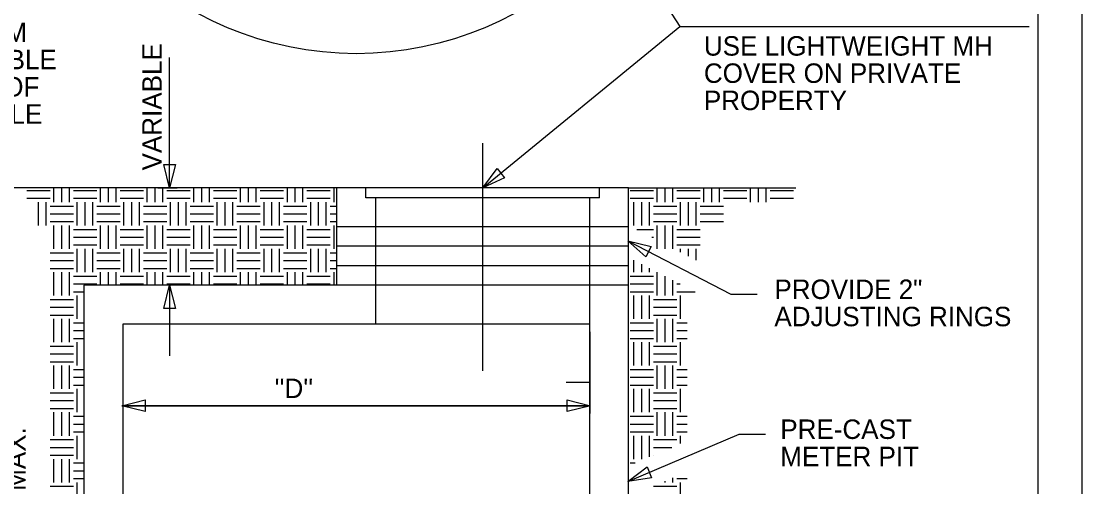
# Model space of a CAD drawing. Extents: x -0.8 to 7.7, y -0.5 to 10.5.
# Drawn here: x 2.07 to 7.53, y 3.12 to 5.51 of the extents above; entities that cross this region are included whole.
import ezdxf

# ---------------------------------------------------------------- set-up
doc = ezdxf.new("R2010")
doc.units = 0
for name, color, linetype in [('Level 3', 7, 'Continuous'), ('Level 5', 7, 'Continuous'), ('Level 63', 7, 'Continuous')]:
    doc.layers.add(name, color=color, linetype=linetype)

msp = doc.modelspace()

# ---------------------------------------------------------------- linework, layer by layer
at = {"layer": 'Level 3'}
msp.add_line((7.3, 9.9), (7.3, 0), dxfattribs=at)
at = {"layer": 'Level 5'}
for p, q in [((4.4453, 4.6542), (5.4596, 5.4844)), ((2.8353, 4.6542), (2.8353, 5.3242)), ((4.4453, 3.7142), (4.4453, 4.8842)), ((3.6953, 4.6542), (1.7653, 4.6542)), ((2.101, 4.641), (2.221, 4.641)), ((2.241, 4.581), (2.241, 4.6542)), ((2.281, 4.581), (2.281, 4.6542)), ((2.321, 4.581), (2.321, 4.6542)), ((2.341, 4.641), (2.461, 4.641)), ((2.481, 4.581), (2.481, 4.6542)), ((2.521, 4.581), (2.521, 4.6542)), ((2.561, 4.581), (2.561, 4.6542)), ((2.581, 4.641), (2.701, 4.641)), ((2.721, 4.581), (2.721, 4.6542)), ((2.761, 4.581), (2.761, 4.6542)), ((2.7753, 4.6542), (2.8753, 4.6542)), ((2.801, 4.581), (2.801, 4.6542)), ((2.821, 4.641), (2.941, 4.641)), ((2.961, 4.581), (2.961, 4.6542)), ((3.001, 4.581), (3.001, 4.6542)), ((3.041, 4.581), (3.041, 4.6542)), ((3.061, 4.641), (3.181, 4.641)), ((3.201, 4.581), (3.201, 4.6542)), ((3.241, 4.581), (3.241, 4.6542)), ((3.281, 4.581), (3.281, 4.6542)), ((3.301, 4.641), (3.421, 4.641)), ((3.441, 4.581), (3.441, 4.6542)), ((3.481, 4.581), (3.481, 4.6542)), ((3.521, 4.581), (3.521, 4.6542)), ((3.541, 4.641), (3.661, 4.641)), ((3.681, 4.581), (3.681, 4.6542)), ((5.1953, 4.6542), (3.6953, 4.6542)), ((3.6953, 4.1542), (3.6953, 4.6542)), ((3.8453, 4.6042), (3.8453, 4.6542)), ((5.0453, 4.6042), (5.0453, 4.6542)), ((5.1953, 4.6542), (6.0553, 4.6542)), ((5.1953, 1.2542), (5.1953, 4.6542)), ((5.2028, 4.641), (5.3228, 4.641)), ((5.3428, 4.581), (5.3428, 4.6542)), ((5.3828, 4.581), (5.3828, 4.6542)), ((5.4228, 4.581), (5.4228, 4.6542)), ((5.4428, 4.641), (5.5628, 4.641)), ((5.5828, 4.581), (5.5828, 4.6542)), ((5.6228, 4.581), (5.6228, 4.6542)), ((5.6628, 4.581), (5.6628, 4.6542)), ((5.6828, 4.641), (5.8028, 4.641)), ((5.8228, 4.581), (5.8228, 4.6542)), ((5.8628, 4.581), (5.8628, 4.6542)), ((5.9028, 4.581), (5.9028, 4.6542)), ((5.9228, 4.641), (6.0428, 4.641)), ((2.101, 4.601), (2.221, 4.601)), ((2.161, 4.461), (2.161, 4.581)), ((2.201, 4.461), (2.201, 4.581)), ((2.341, 4.601), (2.461, 4.601)), ((2.361, 4.461), (2.361, 4.581)), ((2.401, 4.461), (2.401, 4.581)), ((2.441, 4.461), (2.441, 4.581)), ((2.581, 4.601), (2.701, 4.601)), ((2.601, 4.461), (2.601, 4.581)), ((2.641, 4.461), (2.641, 4.581)), ((2.681, 4.461), (2.681, 4.581)), ((2.821, 4.601), (2.941, 4.601)), ((2.841, 4.461), (2.841, 4.581)), ((2.881, 4.461), (2.881, 4.581)), ((2.921, 4.461), (2.921, 4.581)), ((3.061, 4.601), (3.181, 4.601)), ((3.081, 4.461), (3.081, 4.581)), ((3.121, 4.461), (3.121, 4.581)), ((3.161, 4.461), (3.161, 4.581)), ((3.301, 4.601), (3.421, 4.601)), ((3.321, 4.461), (3.321, 4.581)), ((3.361, 4.461), (3.361, 4.581)), ((3.401, 4.461), (3.401, 4.581)), ((3.541, 4.601), (3.661, 4.601)), ((3.561, 4.461), (3.561, 4.581)), ((3.601, 4.461), (3.601, 4.581)), ((3.641, 4.461), (3.641, 4.581)), ((5.0453, 4.6042), (3.8453, 4.6042)), ((3.8953, 3.9542), (3.8953, 4.6042)), ((4.9953, 1.2542), (4.9953, 4.6042)), ((5.2028, 4.601), (5.3228, 4.601)), ((5.2228, 4.461), (5.2228, 4.581)), ((5.2628, 4.461), (5.2628, 4.581)), ((5.3028, 4.461), (5.3028, 4.581)), ((5.4428, 4.601), (5.5628, 4.601)), ((5.4628, 4.461), (5.4628, 4.581)), ((5.5028, 4.461), (5.5028, 4.581)), ((5.5428, 4.461), (5.5428, 4.581)), ((5.6828, 4.601), (5.8028, 4.601)), ((5.9228, 4.601), (6.0428, 4.601)), ((2.221, 4.561), (2.341, 4.561)), ((2.461, 4.561), (2.581, 4.561)), ((2.701, 4.561), (2.821, 4.561)), ((2.941, 4.561), (3.061, 4.561)), ((3.181, 4.561), (3.301, 4.561)), ((3.421, 4.561), (3.541, 4.561)), ((3.661, 4.561), (3.6953, 4.561)), ((5.3228, 4.561), (5.4428, 4.561)), ((5.5628, 4.561), (5.6828, 4.561)), ((2.221, 4.521), (2.341, 4.521)), ((2.221, 4.481), (2.341, 4.481)), ((2.461, 4.521), (2.581, 4.521)), ((2.461, 4.481), (2.581, 4.481)), ((2.701, 4.521), (2.821, 4.521)), ((2.701, 4.481), (2.821, 4.481)), ((2.941, 4.521), (3.061, 4.521)), ((2.941, 4.481), (3.061, 4.481)), ((3.181, 4.521), (3.301, 4.521)), ((3.181, 4.481), (3.301, 4.481)), ((3.421, 4.521), (3.541, 4.521)), ((3.421, 4.481), (3.541, 4.481)), ((3.661, 4.521), (3.6953, 4.521)), ((3.661, 4.481), (3.6953, 4.481)), ((5.3228, 4.521), (5.4428, 4.521)), ((5.3228, 4.481), (5.4428, 4.481)), ((5.5628, 4.521), (5.6828, 4.521)), ((5.5628, 4.481), (5.6828, 4.481)), ((2.241, 4.341), (2.241, 4.461)), ((2.281, 4.341), (2.281, 4.461)), ((2.321, 4.341), (2.321, 4.461)), ((2.341, 4.441), (2.461, 4.441)), ((2.481, 4.341), (2.481, 4.461)), ((2.521, 4.341), (2.521, 4.461)), ((2.561, 4.341), (2.561, 4.461)), ((2.581, 4.441), (2.701, 4.441)), ((2.721, 4.341), (2.721, 4.461)), ((2.761, 4.341), (2.761, 4.461)), ((2.801, 4.341), (2.801, 4.461)), ((2.821, 4.441), (2.941, 4.441)), ((2.961, 4.341), (2.961, 4.461)), ((3.001, 4.341), (3.001, 4.461)), ((3.041, 4.341), (3.041, 4.461)), ((3.061, 4.441), (3.181, 4.441)), ((3.201, 4.341), (3.201, 4.461)), ((3.241, 4.341), (3.241, 4.461)), ((3.281, 4.341), (3.281, 4.461)), ((3.301, 4.441), (3.421, 4.441)), ((3.441, 4.341), (3.441, 4.461)), ((3.481, 4.341), (3.481, 4.461)), ((3.521, 4.341), (3.521, 4.461)), ((3.541, 4.441), (3.661, 4.441)), ((3.681, 4.341), (3.681, 4.461)), ((5.1953, 4.4542), (3.6953, 4.4542)), ((5.2373, 4.441), (5.3228, 4.441)), ((5.3428, 4.341), (5.3428, 4.461)), ((5.3828, 4.341), (5.3828, 4.461)), ((5.4228, 4.341), (5.4228, 4.461)), ((5.4428, 4.441), (5.5628, 4.441)), ((2.341, 4.401), (2.461, 4.401)), ((2.581, 4.401), (2.701, 4.401)), ((2.821, 4.401), (2.941, 4.401)), ((3.061, 4.401), (3.181, 4.401)), ((3.301, 4.401), (3.421, 4.401)), ((3.541, 4.401), (3.661, 4.401)), ((5.3147, 4.401), (5.3228, 4.401)), ((5.4428, 4.401), (5.5628, 4.401)), ((2.221, 4.321), (2.341, 4.321)), ((2.341, 4.361), (2.461, 4.361)), ((2.361, 4.221), (2.361, 4.341)), ((2.401, 4.221), (2.401, 4.341)), ((2.441, 4.221), (2.441, 4.341)), ((2.461, 4.321), (2.581, 4.321)), ((2.581, 4.361), (2.701, 4.361)), ((2.601, 4.221), (2.601, 4.341)), ((2.641, 4.221), (2.641, 4.341)), ((2.681, 4.221), (2.681, 4.341)), ((2.701, 4.321), (2.821, 4.321)), ((2.821, 4.361), (2.941, 4.361)), ((2.841, 4.221), (2.841, 4.341)), ((2.881, 4.221), (2.881, 4.341)), ((2.921, 4.221), (2.921, 4.341)), ((2.941, 4.321), (3.061, 4.321)), ((3.061, 4.361), (3.181, 4.361)), ((3.081, 4.221), (3.081, 4.341)), ((3.121, 4.221), (3.121, 4.341)), ((3.161, 4.221), (3.161, 4.341)), ((3.181, 4.321), (3.301, 4.321)), ((3.301, 4.361), (3.421, 4.361)), ((3.321, 4.221), (3.321, 4.341)), ((3.361, 4.221), (3.361, 4.341)), ((3.401, 4.221), (3.401, 4.341)), ((3.421, 4.321), (3.541, 4.321)), ((3.541, 4.361), (3.661, 4.361)), ((3.561, 4.221), (3.561, 4.341)), ((3.601, 4.221), (3.601, 4.341)), ((3.641, 4.221), (3.641, 4.341)), ((3.661, 4.321), (3.6953, 4.321)), ((5.1953, 4.3542), (3.6953, 4.3542)), ((5.4428, 4.361), (5.5628, 4.361)), ((5.4628, 4.3244), (5.4628, 4.341)), ((5.5028, 4.3037), (5.5028, 4.341)), ((5.5428, 4.2831), (5.5428, 4.341)), ((2.221, 4.281), (2.341, 4.281)), ((2.461, 4.281), (2.581, 4.281)), ((2.701, 4.281), (2.821, 4.281)), ((2.941, 4.281), (3.061, 4.281)), ((3.181, 4.281), (3.301, 4.281)), ((3.421, 4.281), (3.541, 4.281)), ((3.661, 4.281), (3.6953, 4.281)), ((5.1953, 4.2542), (3.6953, 4.2542)), ((5.2228, 4.221), (5.2228, 4.2836)), ((5.2628, 4.221), (5.2628, 4.263)), ((2.221, 4.241), (2.341, 4.241)), ((2.241, 4.101), (2.241, 4.221)), ((2.281, 4.101), (2.281, 4.221)), ((2.321, 4.101), (2.321, 4.221)), ((2.341, 4.201), (2.461, 4.201)), ((2.461, 4.241), (2.581, 4.241)), ((2.481, 4.1542), (2.481, 4.221)), ((2.521, 4.1542), (2.521, 4.221)), ((2.561, 4.1542), (2.561, 4.221)), ((2.581, 4.201), (2.701, 4.201)), ((2.701, 4.241), (2.821, 4.241)), ((2.721, 4.1542), (2.721, 4.221)), ((2.761, 4.1542), (2.761, 4.221)), ((2.801, 4.1542), (2.801, 4.221)), ((2.821, 4.201), (2.941, 4.201)), ((2.941, 4.241), (3.061, 4.241)), ((2.961, 4.1542), (2.961, 4.221)), ((3.001, 4.1542), (3.001, 4.221)), ((3.041, 4.1542), (3.041, 4.221)), ((3.061, 4.201), (3.181, 4.201)), ((3.181, 4.241), (3.301, 4.241)), ((3.201, 4.1542), (3.201, 4.221)), ((3.241, 4.1542), (3.241, 4.221)), ((3.281, 4.1542), (3.281, 4.221)), ((3.301, 4.201), (3.421, 4.201)), ((3.421, 4.241), (3.541, 4.241)), ((3.441, 4.1542), (3.441, 4.221)), ((3.481, 4.1542), (3.481, 4.221)), ((3.521, 4.1542), (3.521, 4.221)), ((3.541, 4.201), (3.661, 4.201)), ((3.661, 4.241), (3.6953, 4.241)), ((3.681, 4.1542), (3.681, 4.221)), ((5.2028, 4.201), (5.3228, 4.201)), ((5.3028, 4.221), (5.3028, 4.2423)), ((5.3428, 4.101), (5.3428, 4.221)), ((5.3828, 4.101), (5.3828, 4.2009)), ((2.341, 4.161), (2.461, 4.161)), ((5.1953, 4.1542), (2.3953, 4.1542)), ((2.3953, 4.1542), (2.3953, 1.7042)), ((2.581, 4.161), (2.701, 4.161)), ((2.821, 4.161), (2.941, 4.161)), ((2.8353, 4.1542), (2.8353, 3.7916)), ((3.061, 4.161), (3.181, 4.161)), ((3.301, 4.161), (3.421, 4.161)), ((3.541, 4.161), (3.661, 4.161)), ((5.2028, 4.161), (5.3228, 4.161)), ((5.4228, 4.101), (5.4228, 4.1802)), ((5.4428, 4.161), (5.4601, 4.161)), ((2.341, 4.121), (2.3953, 4.121)), ((2.361, 3.981), (2.361, 4.101)), ((5.2028, 4.121), (5.3228, 4.121)), ((5.2228, 3.981), (5.2228, 4.101)), ((5.2628, 3.981), (5.2628, 4.101)), ((5.3028, 3.981), (5.3028, 4.101)), ((5.4428, 4.121), (5.4971, 4.121)), ((5.4428, 4.121), (5.5374, 4.121)), ((5.4628, 3.981), (5.4628, 4.101)), ((2.221, 4.081), (2.341, 4.081)), ((2.221, 4.041), (2.341, 4.041)), ((5.3228, 4.081), (5.4428, 4.081)), ((5.3228, 4.041), (5.4428, 4.041)), ((2.221, 4.001), (2.341, 4.001)), ((2.241, 3.861), (2.241, 3.981)), ((2.281, 3.861), (2.281, 3.981)), ((2.321, 3.861), (2.321, 3.981)), ((5.3228, 4.001), (5.4428, 4.001)), ((5.3428, 3.861), (5.3428, 3.981)), ((5.3828, 3.861), (5.3828, 3.981)), ((5.4228, 3.861), (5.4228, 3.981)), ((2.341, 3.961), (2.3953, 3.961)), ((2.5953, 3.9542), (2.5953, 1.2542)), ((4.9953, 3.9542), (2.5953, 3.9542)), ((5.2028, 3.961), (5.3228, 3.961)), ((5.4428, 3.961), (5.4971, 3.961)), ((2.341, 3.921), (2.3953, 3.921)), ((2.341, 3.881), (2.3953, 3.881)), ((4.9953, 3.9142), (4.9953, 3.4942)), ((5.2028, 3.921), (5.3228, 3.921)), ((5.2028, 3.881), (5.3228, 3.881)), ((5.4428, 3.921), (5.4971, 3.921)), ((5.4428, 3.881), (5.4971, 3.881)), ((2.221, 3.841), (2.341, 3.841)), ((2.361, 3.741), (2.361, 3.861)), ((5.2228, 3.741), (5.2228, 3.861)), ((5.2628, 3.741), (5.2628, 3.861)), ((5.3028, 3.741), (5.3028, 3.861)), ((5.3228, 3.841), (5.4428, 3.841)), ((5.4628, 3.741), (5.4628, 3.861)), ((2.221, 3.801), (2.341, 3.801)), ((5.3228, 3.801), (5.4428, 3.801)), ((2.221, 3.761), (2.341, 3.761)), ((2.241, 3.621), (2.241, 3.741)), ((2.281, 3.621), (2.281, 3.741)), ((2.321, 3.621), (2.321, 3.741)), ((2.341, 3.721), (2.3953, 3.721)), ((5.2028, 3.721), (5.3228, 3.721)), ((5.3228, 3.761), (5.4428, 3.761)), ((5.3428, 3.621), (5.3428, 3.741)), ((5.3828, 3.621), (5.3828, 3.741)), ((5.4228, 3.621), (5.4228, 3.741)), ((5.4428, 3.721), (5.4971, 3.721)), ((2.341, 3.681), (2.3953, 3.681)), ((5.2028, 3.681), (5.3228, 3.681)), ((5.4428, 3.681), (5.4971, 3.681)), ((2.221, 3.601), (2.341, 3.601)), ((2.341, 3.641), (2.3953, 3.641)), ((2.361, 3.501), (2.361, 3.621)), ((5.2028, 3.641), (5.3228, 3.641)), ((5.2228, 3.501), (5.2228, 3.621)), ((5.2628, 3.501), (5.2628, 3.621)), ((5.3028, 3.501), (5.3028, 3.621)), ((5.3228, 3.601), (5.4428, 3.601)), ((5.4428, 3.641), (5.4971, 3.641)), ((5.4628, 3.501), (5.4628, 3.621)), ((2.221, 3.561), (2.341, 3.561)), ((5.3228, 3.561), (5.4428, 3.561)), ((2.221, 3.521), (2.341, 3.521)), ((2.241, 3.381), (2.241, 3.501)), ((2.281, 3.381), (2.281, 3.501)), ((2.321, 3.381), (2.321, 3.501)), ((2.5903, 3.535), (5.0003, 3.535)), ((5.0003, 3.535), (2.5903, 3.535)), ((5.3228, 3.521), (5.4428, 3.521)), ((5.3428, 3.381), (5.3428, 3.501)), ((5.3828, 3.381), (5.3828, 3.501)), ((5.4228, 3.381), (5.4228, 3.501)), ((2.341, 3.481), (2.3953, 3.481)), ((2.341, 3.441), (2.3953, 3.441)), ((5.2028, 3.481), (5.3228, 3.481)), ((5.2028, 3.441), (5.3228, 3.441)), ((5.4428, 3.481), (5.4971, 3.481)), ((5.4428, 3.441), (5.4971, 3.441)), ((2.341, 3.401), (2.3953, 3.401)), ((2.361, 3.261), (2.361, 3.381)), ((5.2028, 3.401), (5.3228, 3.401)), ((5.2228, 3.261), (5.2228, 3.381)), ((5.2628, 3.261), (5.2628, 3.381)), ((5.3028, 3.2725), (5.3028, 3.381)), ((5.4428, 3.401), (5.4971, 3.401)), ((5.4628, 3.3405), (5.4628, 3.381)), ((2.221, 3.361), (2.341, 3.361)), ((5.3228, 3.361), (5.4428, 3.361)), ((2.221, 3.321), (2.341, 3.321)), ((2.221, 3.281), (2.341, 3.281)), ((5.3228, 3.321), (5.4169, 3.321)), ((5.3228, 3.281), (5.3229, 3.281)), ((2.241, 3.141), (2.241, 3.261)), ((2.281, 3.141), (2.281, 3.261)), ((2.321, 3.141), (2.321, 3.261)), ((2.341, 3.241), (2.3953, 3.241)), ((5.2028, 3.241), (5.2288, 3.241)), ((2.341, 3.201), (2.3953, 3.201)), ((5.4228, 3.141), (5.4228, 3.1644)), ((2.221, 3.121), (2.341, 3.121)), ((2.341, 3.161), (2.3953, 3.161)), ((2.361, 3.021), (2.361, 3.141)), ((5.3228, 3.121), (5.4428, 3.121)), ((5.3828, 3.141), (5.3828, 3.1474)), ((5.4428, 3.161), (5.4971, 3.161)), ((5.4628, 3.021), (5.4628, 3.141))]:
    msp.add_line(p, q, dxfattribs=at)
for points in [[(4.4453, 7.0442), (5.4596, 5.4844), (7.2542, 5.4844)], [(5.1914, 4.3823), (5.7216, 4.1082), (5.8566, 4.1082)], [(4.9953, 3.6542), (4.8753, 3.6542)], [(5.1914, 3.1455), (5.7641, 3.3892), (5.8991, 3.3892)]]:
    msp.add_lwpolyline(points, dxfattribs=at)
for points in [[(2.8653, 4.7742), (2.8353, 4.6542), (2.8053, 4.7742)], [(4.5572, 4.707), (4.4453, 4.6542), (4.5192, 4.7534)], [(5.2842, 4.3005), (5.1914, 4.3823), (5.3118, 4.3538)], [(2.8053, 4.0342), (2.8353, 4.1542), (2.8653, 4.0342)], [(2.7103, 3.505), (2.5903, 3.535), (2.7103, 3.565)], [(4.8803, 3.565), (5.0003, 3.535), (4.8803, 3.505)], [(5.3136, 3.1649), (5.1914, 3.1455), (5.2901, 3.2201)]]:
    msp.add_lwpolyline(points, close=True, dxfattribs=at)
msp.add_circle((3.7953, 7.0442), 1.7, dxfattribs=at)
at = {"layer": 'Level 63'}
msp.add_lwpolyline([(-0.6254, -0.2738), (-0.6254, 10.2741), (7.5253, 10.2741), (7.5253, -0.2738)], close=True, dxfattribs=at)

# ---------------------------------------------------------------- texts
at = {"layer": 'Level 5'}
for s, p in [('INSTALL 1/2 " CONDUIT FROM', (0.1753, 5.4042)), ('USE LIGHTWEIGHT MH', (5.5826, 5.3342)), ('METER PIT TO AN ACCEPTABLE', (0.1753, 5.2642)), ('COVER ON PRIVATE', (5.5826, 5.1942)), ('LOCATION FOR MOUNTING OF', (0.1753, 5.1242)), ('PROPERTY', (5.5826, 5.0542)), ('REMOTE METER RECEPTACLE', (0.1753, 4.9842)), ('PROVIDE 2"', (5.9449, 4.0834)), ('ADJUSTING RINGS', (5.9449, 3.9434)), ("''D''", (3.3753, 3.5742)), ('PRE-CAST', (5.9753, 3.3642)), ('METER PIT', (5.9753, 3.2242))]:
    msp.add_text(s, height=0.1, dxfattribs=at).set_placement(p)
for s, p in [('VARIABLE', (2.7953, 4.7442)), ('72" MAX.', (2.0956, 2.8642))]:
    msp.add_text(s, height=0.1, rotation=90, dxfattribs=at).set_placement(p)

doc.saveas('drawing.dxf')
